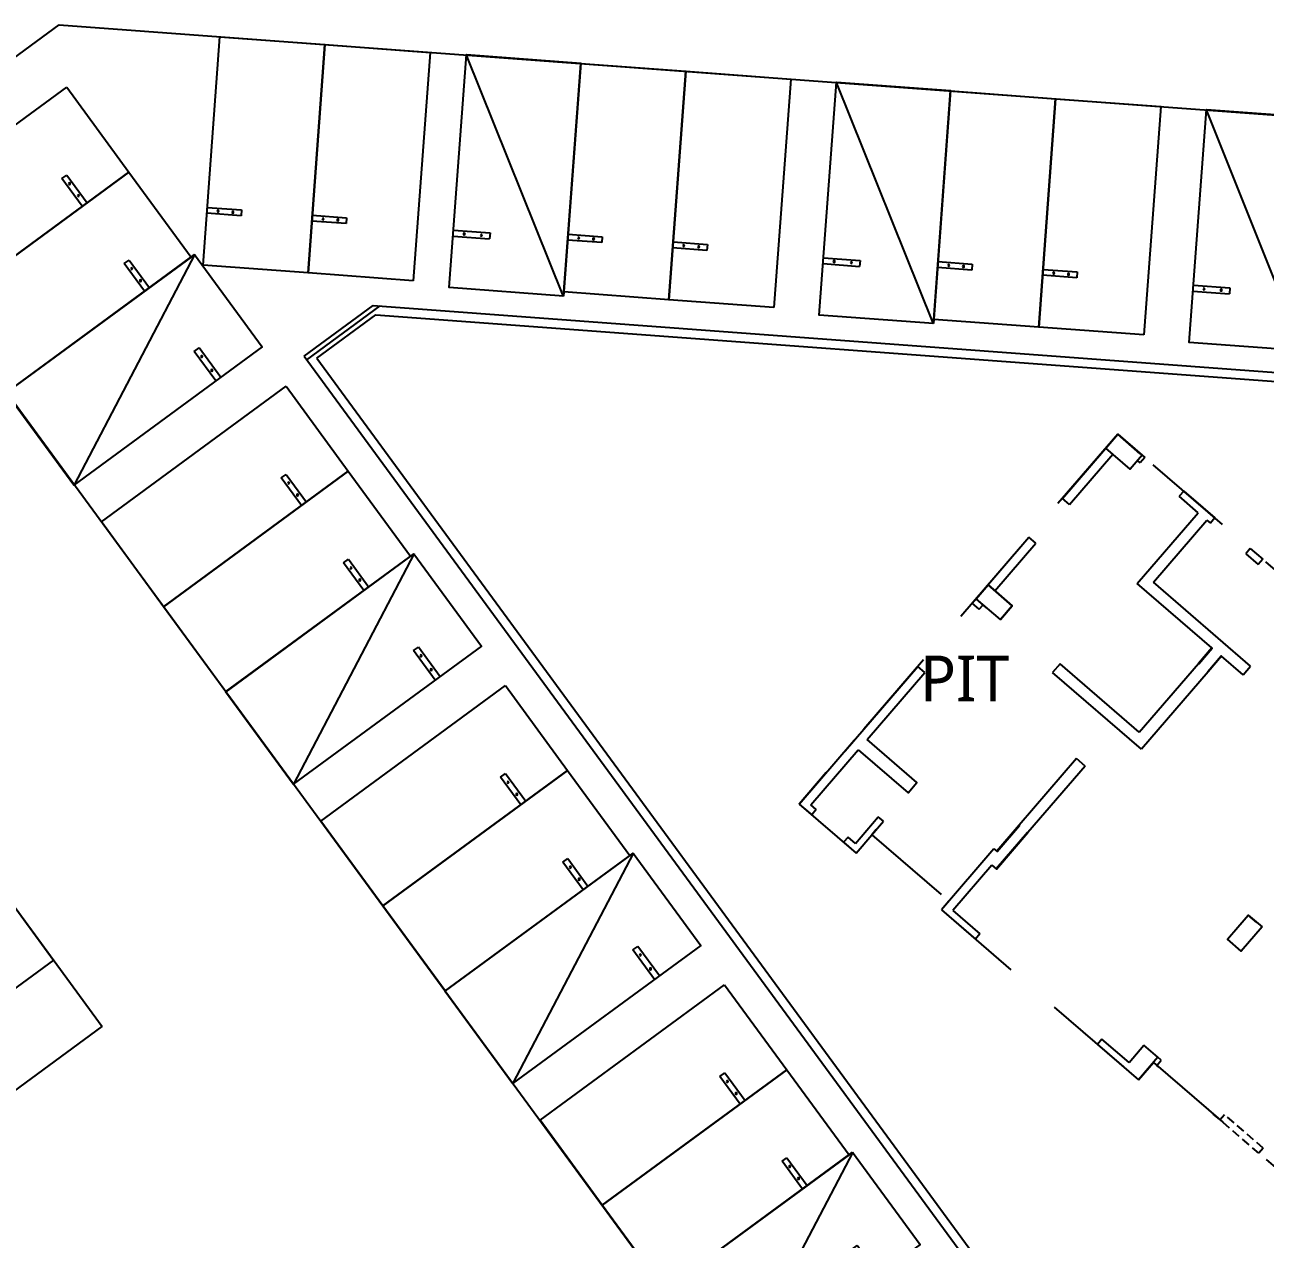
# Model space of a CAD drawing. Header units: millimetres. Extents: x 75184266 to 76346726, y -35850126 to -33679385.
# Drawn here: x 75352975 to 75380062, y -34529242 to -34502733 of the extents above; entities that cross this region are included whole.
import ezdxf
from ezdxf.enums import TextEntityAlignment as Align

# ---------------------------------------------------------------- set-up
doc = ezdxf.new("R2010")
doc.units = ezdxf.units.MM
doc.header["$LTSCALE"] = 50
doc.header["$MEASUREMENT"] = 0
doc.linetypes.add('HIDDEN2', pattern=[0.1875, 0.125, -0.0625])
doc.linetypes.add('XR-지하3층$0$H', pattern=[1.3, 0.8, -0.5])
doc.layers.add('XR-지하3층$0$일반주차', color=8, linetype='CONTINUOUS')
doc.layers.add('XR-지하3층$0$확장형주차', color=8, linetype='CONTINUOUS')
doc.layers.add('건축', color=8, linetype='CONTINUOUS', plot=False)
doc.styles.add('XR-지하3층$0$맑은고딕', font='')
doc.styles.get('XR-지하3층$0$맑은고딕').set_extended_font_data('Malgun Gothic')

# ---------------------------------------------------------------- blocks, each defined once
blk = doc.blocks.new('XR-지하3층$0$일반형 주차')
at = {"layer": 'XR-지하3층$0$일반주차'}
for p, q in [((750, 3865), (0, 3865)), ((750, 3735), (750, 3865)), ((0, 3735), (750, 3735))]:
    blk.add_line(p, q, dxfattribs=at)
blk.add_lwpolyline([(2300, 5000), (0, 5000), (0, 0), (2300, 0)], close=True, dxfattribs=at)
for centre in [(238, 3800), (563, 3800)]:
    blk.add_circle(centre, 17.5, dxfattribs=at)
blk = doc.blocks.new('XR-지하3층$0$확장형 주차')
at = {"layer": 'XR-지하3층$0$확장형주차', "color": 7}
for p, q in [((0, 3965), (800, 3965)), ((0, 3835), (800, 3835)), ((800, 3835), (800, 3965))]:
    blk.add_line(p, q, dxfattribs=at)
blk.add_lwpolyline([(2500, 5100), (0, 0)], dxfattribs=at)
blk.add_lwpolyline([(2500, 5091), (0, 5091), (0, -9), (2500, -9)], close=True, dxfattribs=at)
for centre in [(238, 3900), (613, 3900)]:
    blk.add_circle(centre, 17.5, dxfattribs=at)

msp = doc.modelspace()

# ---------------------------------------------------------------- linework, layer by layer
at = {"layer": '건축'}
for p, q in [((75349151.9, -34506085.3), (75353723.8, -34502733.4)), ((75353723.8, -34502733.4), (75397526, -34505982.1)), ((75340240.8, -34504924.1), (75354667.6, -34524602)), ((75349151.9, -34506085.3), (75388645.3, -34559953.7)), ((75376842.6, -34511670.8), (75376679.4, -34511860.2)), ((75377335, -34512095.1), (75376842.6, -34511670.8)), ((75377433.5, -34512180), (75377335.6, -34512293.6)), ((75378282, -34512911.1), (75378184.1, -34513024.7)), ((75375786.5, -34513202.9), (75375635, -34513072.3)), ((75375786.5, -34513202.9), (75375635, -34513072.3)), ((75378698.7, -34513270.1), (75378963.8, -34513498.6)), ((75378963.8, -34513498.6), (75378865.9, -34513612.2)), ((75375055.4, -34514051.3), (75374903.9, -34513920.8)), ((75379736.5, -34514164.4), (75379638.6, -34514278)), ((75379736.5, -34514164.4), (75380009.2, -34514399.4)), ((75373911.7, -34515072.3), (75373748.5, -34515261.7)), ((75374539.9, -34515415.6), (75374009.6, -34514958.7)), ((75378897.9, -34516332.6), (75377269.1, -34514929.2)), ((75379742.9, -34516730.7), (75377621.7, -34514903)), ((75373815.2, -34515490.7), (75373663.7, -34515360.2)), ((75374278.8, -34515718.6), (75373748.5, -34515261.7)), ((75372627.2, -34516869.5), (75372475.6, -34516738.9)), ((75377311.6, -34518173.5), (75375584.4, -34516685.2)), ((75377311.6, -34518173.5), (75378604.1, -34516673.5)), ((75379579.7, -34516920.1), (75379110, -34516515.4)), ((75377360.6, -34518545.6), (75375421.2, -34516874.6)), ((75378816.2, -34516856.3), (75377360.6, -34518545.6)), ((75375943.5, -34518750.2), (75374690.2, -34520204.7)), ((75376132.9, -34518913.4), (75374879.6, -34520367.9)), ((75370258.1, -34519864), (75370136.9, -34519759.6)), ((75370258.1, -34519864), (75370160.2, -34519977.7)), ((75371727.1, -34520120), (75371613.5, -34520022.1)), ((75370955, -34520464.6), (75370857.1, -34520578.2)), ((75371114.1, -34520601.6), (75370955, -34520464.6)), ((75371570.5, -34520301.8), (75371472.5, -34520415.5)), ((75374140, -34520720.7), (75372991.1, -34522054)), ((75374095.7, -34521078.5), (75373240.6, -34522070.9)), ((75372991.1, -34522054), (75373733.6, -34522693.7)), ((75373240.6, -34522070.9), (75373831.5, -34522580.1)), ((75379882.3, -34522329), (75379692.9, -34522165.8)), ((75373831.5, -34522580.1), (75373733.6, -34522693.7)), ((75318295.8, -34551267.9), (75354667.6, -34524602)), ((75376498.1, -34524877.8), (75376400.2, -34524991.4)), ((75377089, -34525386.9), (75376498.1, -34524877.8)), ((75377718.4, -34525269.3), (75377415.4, -34525008.2)), ((75377696.2, -34525448.2), (75377734.1, -34525480.8))]:
    msp.add_line(p, q, dxfattribs=at)
at = {"layer": '건축', "ltscale": 0.5}
for p, q in [((75359072.6, -34509964.8), (75360583, -34508857.5)), ((75359131.8, -34510045.5), (75360736.6, -34508868.9)), ((75360583, -34508857.5), (75397111.8, -34511566.8)), ((75359352.2, -34510007.9), (75360641.8, -34509062.4)), ((75360641.8, -34509062.4), (75397296.5, -34511781))]:
    msp.add_line(p, q, dxfattribs=at)
at = {"layer": '건축', "linetype": 'HIDDEN2', "ltscale": 30}
for p, q in [((75377696.2, -34525448.2), (75377794.1, -34525334.5)), ((75377794.1, -34525334.5), (75377718.4, -34525269.3)), ((75379923.5, -34527367.3), (75378923.5, -34526505.7)), ((75379075, -34526636.2), (75379172.9, -34526522.6)), ((75380021.4, -34527253.7), (75379172.9, -34526522.6)), ((75380021.4, -34527253.7), (75379923.5, -34527367.3))]:
    msp.add_line(p, q, dxfattribs=at)
at = {"layer": '건축', "ltscale": 0.5}
for points in [[(75359072.6, -34509964.8), (75382782.4, -34542304.5)], [(75359352.2, -34510007.9), (75382825.5, -34542025)], [(75379638.6, -34514278), (75379911.3, -34514513)], [(75380009.2, -34514399.4), (75379911.3, -34514513)], [(75373975.8, -34515457.5), (75373748.5, -34515261.7)], [(75378604.1, -34516673.5), (75378611.7, -34516680), (75378905.4, -34516339.1), (75378897.9, -34516332.6)], [(75375584.4, -34516685.2), (75375421.2, -34516874.6)], [(75378816.2, -34516856.3), (75378808.7, -34516849.8), (75379102.4, -34516508.9), (75379110, -34516515.4)], [(75374690.2, -34520204.7), (75374697.8, -34520211.3), (75374208.2, -34520779.4), (75374200.6, -34520772.9)], [(75374186.6, -34521156.8), (75374872, -34520361.4), (75374879.6, -34520367.9)], [(75379516.7, -34522370.3), (75379692.9, -34522165.8)], [(75377089, -34525386.9), (75377415.4, -34525008.2)], [(75377734.1, -34525480.8), (75377696.2, -34525448.2)]]:
    msp.add_lwpolyline(points, dxfattribs=at)
at = {"layer": '건축', "linetype": 'XR-지하3층$0$H', "ltscale": 50}
msp.add_lwpolyline([(75384054.6, -34517885.1), (75376842.6, -34511670.8), (75376842.6, -34511670.8), (75369887.4, -34519742.7), (75369887.4, -34519742.7), (75371129.8, -34520813.2), (75371472.5, -34520415.5), (75373154.3, -34521864.6), (75372991.1, -34522054), (75377294.1, -34525761.7), (75377620.5, -34525382.9), (75382169.5, -34529302.6)], dxfattribs=at)
at = {"layer": '건축'}
for points in [[(75375635, -34513072.3), (75376842.6, -34511670.8)], [(75376842.6, -34511670.8), (75377433.5, -34512180)], [(75375786.5, -34513202.9), (75376733, -34512104.4)], [(75377335.6, -34512293.6), (75377275, -34512241.4)], [(75378282, -34512911.1), (75378698.7, -34513270.1)], [(75378600.7, -34513383.7), (75378184.1, -34513024.7)], [(75377269.1, -34514929.2), (75378600.7, -34513383.7)], [(75377621.7, -34514903), (75378790.1, -34513546.9)], [(75378790.1, -34513546.9), (75378865.9, -34513612.2)], [(75373663.7, -34515360.2), (75374903.9, -34513920.8)], [(75374161.1, -34515089.2), (75375055.4, -34514051.3)], [(75373815.2, -34515490.7), (75373900, -34515392.2)], [(75374278.8, -34515718.6), (75374539.9, -34515415.6)], [(75370889.4, -34518579.8), (75372475.6, -34516738.9)], [(75375584.4, -34516685.2), (75375421.2, -34516874.6)], [(75379579.7, -34516920.1), (75379742.9, -34516730.7)], [(75371367.3, -34518331.6), (75372627.2, -34516869.5)], [(75369887.4, -34519742.7), (75371085.3, -34518352.5)], [(75371171.5, -34518558.8), (75372262.4, -34519498.8), (75372458.2, -34519271.6), (75371367.3, -34518331.6)], [(75370136.9, -34519759.6), (75371171.5, -34518558.8)], [(75376132.9, -34518913.4), (75375943.5, -34518750.2)], [(75369887.4, -34519742.7), (75370160.2, -34519977.7)], [(75371114.1, -34520601.6), (75371613.5, -34520022.1)], [(75371129.8, -34520813.2), (75371727.1, -34520120)], [(75370857.1, -34520578.2), (75371129.8, -34520813.2)], [(75374140, -34520720.7), (75374200.6, -34520772.9)], [(75374095.7, -34521078.5), (75374186.6, -34521156.8)], [(75376400.2, -34524991.4), (75377294.1, -34525761.7)], [(75377718.4, -34525269.3), (75377294.1, -34525761.7)]]:
    msp.add_lwpolyline(points, dxfattribs=at)
for points in [[(75376842.6, -34511670.8), (75377372.9, -34512127.8), (75377111.8, -34512430.8), (75376581.5, -34511973.9)], [(75374009.6, -34514958.7), (75374539.9, -34515415.6), (75374278.8, -34515718.6), (75373748.5, -34515261.7)], [(75378604.1, -34516673.5), (75378611.7, -34516680), (75378905.4, -34516339.1), (75378897.9, -34516332.6)], [(75378816.2, -34516856.3), (75378808.7, -34516849.8), (75379102.4, -34516508.9), (75379110, -34516515.4)], [(75374200.6, -34520772.9), (75374208.2, -34520779.4), (75374697.8, -34520211.3), (75374690.2, -34520204.7)], [(75374186.6, -34521156.8), (75374194.2, -34521163.4), (75374879.6, -34520367.9), (75374872, -34520361.4)], [(75379996, -34522426.9), (75379539, -34522957.2), (75379236, -34522696.1), (75379692.9, -34522165.8)]]:
    msp.add_lwpolyline(points, close=True, dxfattribs=at)
at = {"layer": '건축', "linetype": 'HIDDEN2', "ltscale": 30}
msp.add_lwpolyline([(75377696.2, -34525448.2), (75377620.5, -34525382.9)], dxfattribs=at)

# ---------------------------------------------------------------- block references
at = {"layer": '건축', "xscale": -1}
for name, p, rotation in [('XR-지하3층$0$일반형 주차', (75357236.7, -34502993.9), 175.7582056168232), ('XR-지하3층$0$일반형 주차', (75359530.4, -34503164), 175.7582056168232), ('XR-지하3층$0$확장형 주차', (75362621.9, -34503393.3), 175.7603163211493), ('XR-지하3층$0$일반형 주차', (75365115.1, -34503578.2), 175.7582056168232), ('XR-지하3층$0$일반형 주차', (75367408.8, -34503748.3), 175.7582056168232), ('XR-지하3층$0$확장형 주차', (75370699.7, -34503992.5), 175.7603163211493), ('XR-지하3층$0$일반형 주차', (75351218.2, -34508903.7), 306.2469333594607), ('XR-지하3층$0$일반형 주차', (75373192.9, -34504177.3), 175.7582056168232), ('XR-지하3층$0$일반형 주차', (75375486.6, -34504347.4), 175.7582056168232), ('XR-지하3층$0$확장형 주차', (75378777.5, -34504591.6), 175.7603163211493), ('XR-지하3층$0$일반형 주차', (75352578.1, -34510758.6), 306.2469333594607), ('XR-지하3층$0$확장형 주차', (75354056.3, -34512774.8), 306.2469333594607), ('XR-지하3층$0$일반형 주차', (75356007.4, -34515436.2), 306.2469333594607), ('XR-지하3층$0$일반형 주차', (75357367.4, -34517291.1), 306.2469333594607), ('XR-지하3층$0$확장형 주차', (75358845.5, -34519307.3), 306.2469333594607), ('XR-지하3층$0$일반형 주차', (75360796.7, -34521968.6), 306.2469333594607), ('XR-지하3층$0$일반형 주차', (75362156.6, -34523823.5), 306.2469333594607), ('XR-지하3층$0$확장형 주차', (75363634.8, -34525839.7), 306.2469333594607), ('XR-지하3층$0$일반형 주차', (75352243.5, -34521295.6), 126.2469333594608), ('XR-지하3층$0$일반형 주차', (75365586, -34528501.1), 306.2469333594607), ('XR-지하3층$0$일반형 주차', (75366945.9, -34530356), 306.2469333594607), ('XR-지하3층$0$확장형 주차', (75368424, -34532372.2), 306.2469333594607)]:
    msp.add_blockref(name, p, dxfattribs=dict(at, rotation=rotation))

# ---------------------------------------------------------------- texts
at = {"layer": '건축', "style": 'XR-지하3층$0$맑은고딕'}
msp.add_text('PIT', height=1000, dxfattribs=at).set_placement((75373501.3, -34517002.4), align=Align.MIDDLE_CENTER)

doc.saveas('drawing.dxf')
